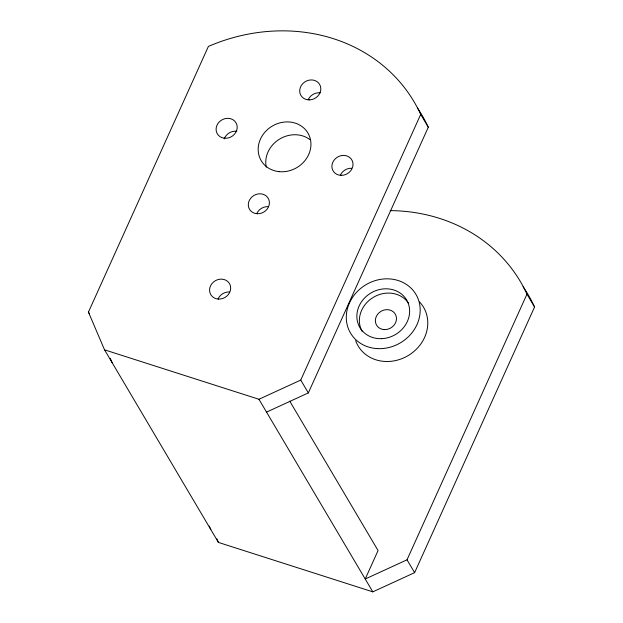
<?xml version="1.0" encoding="UTF-8"?>
<svg xmlns="http://www.w3.org/2000/svg" width="623" height="623" viewBox="0 0 623 623"><rect width="100%" height="100%" fill="white"/><g stroke="black" fill="none" stroke-linecap="round" stroke-linejoin="round"><path stroke-width="0.93" d="M523.118 286.79A173.178 153.951 -30.6 0 1 534.565 306.991L414.614 572.654L372.811 591.85L218.4 542.415L104.539 349.83L88.435 312.1L208.386 46.437A173.178 153.951 -30.6 0 1 420.696 114.414L428.289 127.248L308.338 392.911L266.535 412.107M104.539 349.83L258.942 399.273L300.745 380.077L420.696 114.414M289.75 401.165L378.068 550.545L365.218 579.008L407.021 559.82L526.972 294.149A173.178 153.951 -30.6 0 0 390.2 210.605M526.972 294.149L534.565 306.991M300.745 380.077L308.338 392.911M407.021 559.82L414.614 572.654M258.942 399.273L372.811 591.85M88.435 312.1L89.385 313.704M216.905 538.903L218.4 542.415M209.312 526.061L210.808 529.573M110.255 358.28L112.124 362.672M362.142 331.389A27.147 24.133 -30.6 0 1 373.122 297.467A27.147 24.133 -30.6 0 1 408.447 303.121M417.363 107.818A173.178 153.951 -30.6 0 1 428.289 127.248M419.575 301.953A38.003 33.782 -30.6 0 1 408.439 355.414A38.003 33.782 -30.6 0 1 355.678 340.719M224.249 138.921A10.856 9.649 -30.6 0 1 236.756 131.251M256.762 213.58A10.856 9.649 -30.6 0 1 268.007 206.634M340.314 175.32A10.856 9.649 -30.6 0 1 351.481 168.241M308.144 99.789A10.856 9.649 -30.6 0 1 320.261 92.85M218.073 298.853A10.856 9.649 -30.6 0 1 229.357 291.977M266.294 167.198A27.147 24.133 -30.6 0 1 279.011 139.435A27.147 24.133 -30.6 0 1 309.787 139.505M381.626 338.663A27.147 24.133 -30.6 0 0 406.866 300.379A27.147 24.133 -30.6 0 0 361.231 302.186A27.147 24.133 -30.6 0 0 381.626 338.663M377.437 348.615A38.003 33.782 -30.6 0 0 417.745 297.965A38.003 33.782 -30.6 0 0 354.534 294.648A38.003 33.782 -30.6 0 0 377.437 348.615M384.274 329.598A10.856 9.649 -30.6 0 0 395.769 315.113A10.856 9.649 -30.6 0 0 377.702 314.194A10.856 9.649 -30.6 0 0 384.274 329.598M224.148 138.181A10.856 9.649 -30.6 0 0 236.787 124.538A10.856 9.649 -30.6 0 0 219.023 122.178A10.856 9.649 -30.6 0 0 224.148 138.181M309.67 99.875A10.856 9.649 -30.6 0 0 319.685 84.518A10.856 9.649 -30.6 0 0 301.423 85.335A10.856 9.649 -30.6 0 0 309.67 99.875M257.283 213.736A10.856 9.649 -30.6 0 0 268.677 199.181A10.856 9.649 -30.6 0 0 250.594 198.387A10.856 9.649 -30.6 0 0 257.283 213.736M341.022 175.351A10.856 9.649 -30.6 0 0 352.229 160.679A10.856 9.649 -30.6 0 0 334.115 160.103A10.856 9.649 -30.6 0 0 341.022 175.351M279.096 171.644A27.147 24.133 -30.6 0 0 309.647 136.71A27.147 24.133 -30.6 0 0 264.923 132.162A27.147 24.133 -30.6 0 0 279.096 171.644M218.486 299.071A10.856 9.649 -30.6 0 0 229.98 284.579A10.856 9.649 -30.6 0 0 211.913 283.667A10.856 9.649 -30.6 0 0 218.486 299.071"/></g></svg>
